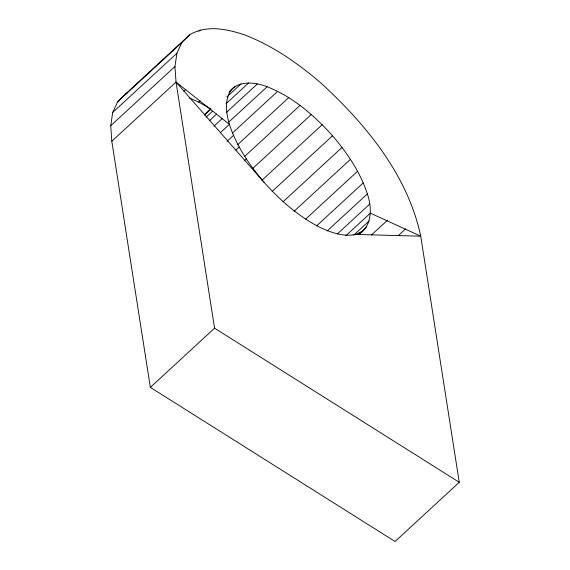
<?xml version="1.0" encoding="UTF-8"?>
<svg xmlns="http://www.w3.org/2000/svg" width="570" height="570" viewBox="0 0 570 570"><rect width="100%" height="100%" fill="white"/><g stroke="black" fill="none" stroke-linecap="round" stroke-linejoin="round"><path stroke-width="0.85" d="M110.737 125.713L112.696 112.44L117.648 101.773L125.471 93.979L189.682 34.784C206.582 24.588 227.295 29.056 244.858 34.998C272.887 45.814 297.74 63.234 320.475 82.621C365.712 124.018 407.678 174.847 420.724 236.187L459.263 482.305L395.053 541.5L150.352 387.379L111.813 141.26L110.737 125.713L174.947 66.519L176.914 53.245L181.866 42.579L189.682 34.784M358.537 234.655C372.338 225.898 372.103 207.786 367.358 193.9C360.283 172.197 347.258 153.002 332.531 135.774C314.248 115.439 292.859 96.879 267.159 86.718C254.79 82.023 238.217 80.171 229.133 91.977M234.975 86.597C223.454 95.511 225.834 112.062 229.389 124.36C236.472 146.055 249.496 165.257 264.224 182.486C279.934 200.12 298.032 215.952 319.058 226.931C330.358 232.282 342.99 237.106 355.659 234.42L420.724 236.187L370.372 213.152L345.726 235.873M117.648 101.773L181.866 42.579M198.887 31.25L200.184 30.053M112.696 112.44L176.914 53.245M111.813 141.26L176.03 82.073L174.947 66.519M183.889 91.2L185.834 89.404M189.283 97.969L198.709 102.087L200.006 100.89M204.488 114.698L210.323 109.319M204.466 115.062L210.95 109.084M229.112 92.34L230.408 91.143M226.824 96.993L241.096 83.833M206.119 117.092L212.603 111.114M225.927 103.854L248.627 82.928M209.511 120.655L216.65 114.071M226.254 112.596L257.391 83.897M214.035 126.134L222.464 118.361M228.891 121.994L267.159 86.718M220.312 132.725L229.389 124.36L176.03 82.073L214.569 328.192L459.263 482.305M232.289 133.18L277.697 91.328M226.988 141.374L233.479 135.389M237.498 144.83L288.741 97.598M235.916 150.003L239.158 147.01M244.886 156.209L300.027 105.386M244.352 160.726L246.297 158.93M252.888 168.314L311.27 114.499M261.865 180.32L322.192 124.716M272.211 191.378L332.531 135.774M283.005 201.816L342.029 147.409M294.02 211.349L350.45 159.329M305.698 219.08L357.589 171.249M316.571 225.912L363.275 182.863M150.352 387.379L214.569 328.192M327.144 230.971L367.358 193.9M337.312 233.978L369.745 204.081M353.664 235.246L369.232 220.896M358.559 234.291L366.339 227.117M371.362 235.096L387.579 220.148M398.473 235.481L405.605 228.905M125.471 93.979L127.082 93.252M355.659 234.42L361.779 231.662M198.709 102.087L210.829 108.97M176.03 82.073L264.224 182.486"/></g></svg>
